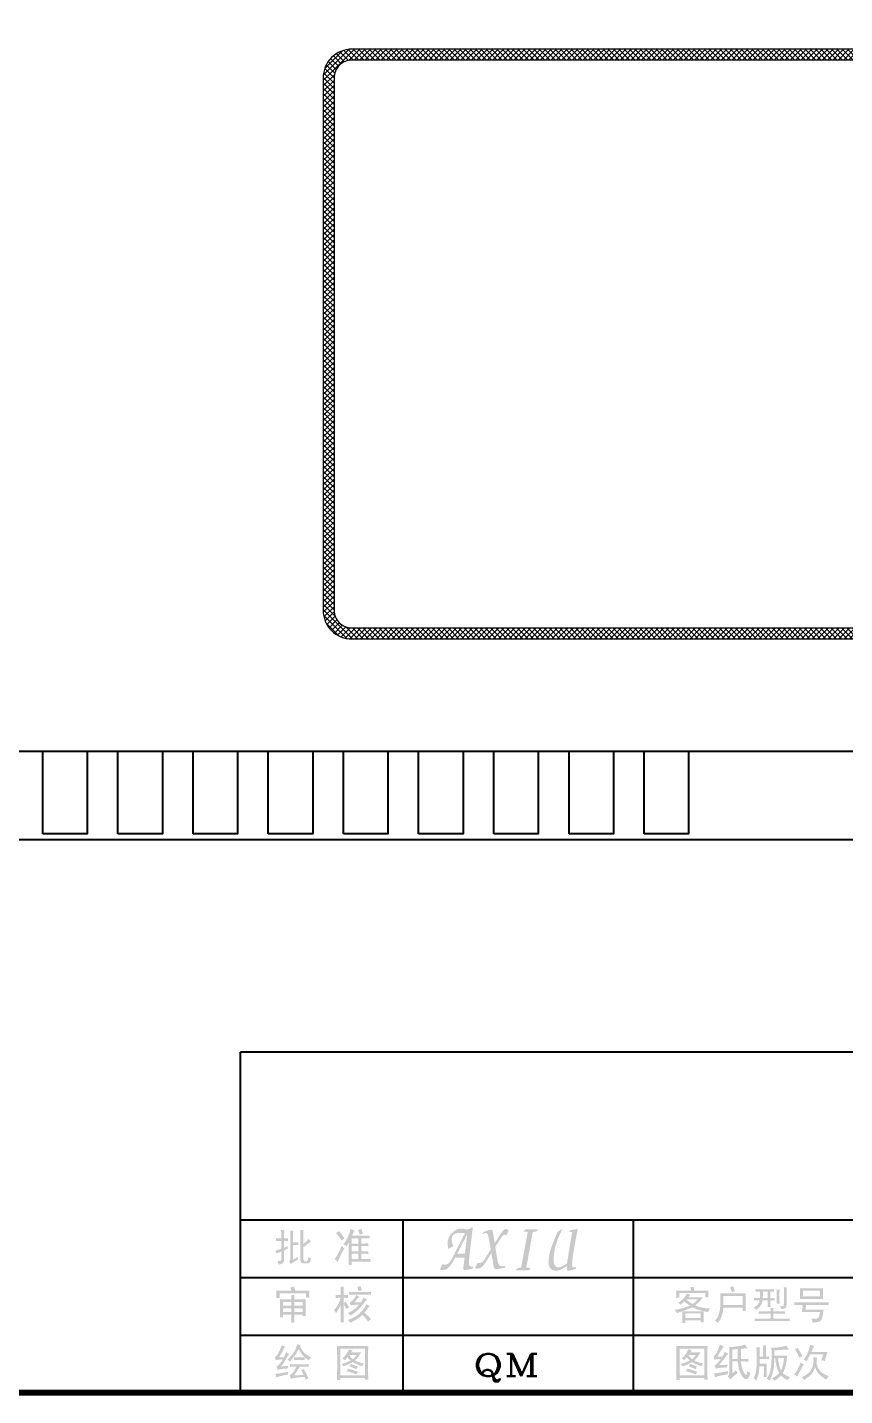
# Model space of a CAD drawing. Extents: x -1388 to 1427, y 183 to 486.
# Drawn here: x 982.09 to 1009.71, y 219.37 to 265.59 of the extents above; entities that cross this region are included whole.
import ezdxf
from ezdxf.enums import TextEntityAlignment as Align

# ---------------------------------------------------------------- set-up
doc = ezdxf.new("R2010")
doc.units = 0
doc.header["$LTSCALE"] = 3
doc.layers.get('0').update_dxf_attribs({"linetype": 'CONTINUOUS'})
doc.layers.add('SCREEN', color=6, linetype='CONTINUOUS')
doc.styles.add('ROMANC', font='romanc')

msp = doc.modelspace()

# ---------------------------------------------------------------- hatches: boundary and pattern name
h = msp.add_hatch(color=3)
h.paths.add_polyline_path([(991.415, 224.879), (991.42, 224.969), (991.315, 224.969), (991.317, 224.93), (991.32, 224.838), (991.32, 223.928), (991.344, 223.865), (991.42, 223.839), (991.567, 223.839), (991.635, 223.87), (991.653, 223.904), (991.683, 224.012), (991.661, 224.017), (991.578, 224.049), (991.578, 224.033), (991.567, 223.949), (991.541, 223.912), (991.457, 223.912), (991.415, 223.965), (991.415, 224.386), (991.483, 224.436), (991.567, 224.501), (991.633, 224.551), (991.683, 224.587), (991.661, 224.603), (991.593, 224.664), (991.543, 224.606), (991.477, 224.541), (991.415, 224.491), (991.415, 224.855)])
h.paths.add_polyline_path([(990.773, 224.909), (990.779, 224.964), (990.668, 224.964), (990.668, 224.96), (990.671, 224.876), (990.673, 224.785), (990.674, 224.687), (990.579, 224.687), (990.5, 224.692), (990.5, 224.596), (990.571, 224.599), (990.674, 224.601), (990.674, 224.338), (990.632, 224.323), (990.539, 224.289), (990.469, 224.27), (990.487, 224.243), (990.521, 224.165), (990.581, 224.201), (990.674, 224.244), (990.674, 223.965), (990.653, 223.928), (990.64, 223.925), (990.542, 223.912), (990.555, 223.889), (990.584, 223.797), (990.653, 223.816), (990.726, 223.844), (990.732, 223.849), (990.768, 223.923), (990.768, 224.281), (990.803, 224.296), (990.894, 224.333), (990.889, 224.423), (990.834, 224.399), (990.768, 224.37), (990.768, 224.601), (990.805, 224.601), (990.9, 224.596), (990.9, 224.692), (990.853, 224.688), (990.768, 224.687), (990.768, 224.696), (990.769, 224.821)])
h.paths.add_polyline_path([(991.073, 224.858), (991.084, 224.948), (990.973, 224.948), (990.974, 224.93), (990.978, 224.838), (990.978, 223.981), (990.947, 223.902), (990.994, 223.813), (991.039, 223.849), (991.12, 223.902), (991.173, 223.931), (991.246, 223.97), (991.246, 223.973), (991.22, 224.06), (991.136, 224), (991.073, 223.965), (991.073, 224.465), (991.168, 224.464), (991.246, 224.459), (991.246, 224.554), (991.178, 224.551), (991.073, 224.549), (991.073, 224.838)])
h = msp.add_hatch(color=3)
h.paths.add_polyline_path([(992.68, 224.348), (992.644, 224.264), (992.609, 224.191), (992.583, 224.146), (992.534, 224.07), (992.476, 223.997), (992.515, 223.96), (992.583, 223.891), (992.602, 223.936), (992.638, 224.017), (992.681, 224.112), (992.722, 224.193), (992.762, 224.273), (992.802, 224.349), (992.776, 224.373), (992.713, 224.438)])
h.paths.add_polyline_path([(993.275, 223.986), (993.056, 223.986), (993.056, 224.165), (993.275, 224.165)], flags=16)
h.paths.add_polyline_path([(993.275, 224.249), (993.056, 224.249), (993.056, 224.428), (993.275, 224.428)], flags=16)
h.paths.add_polyline_path([(993.445, 224.428), (993.375, 224.428), (993.375, 224.512), (993.479, 224.512), (993.568, 224.516), (993.618, 224.517), (993.618, 224.423), (993.539, 224.427)], flags=17)
h.paths.add_polyline_path([(993.275, 224.512), (993.056, 224.512), (993.056, 224.692), (993.275, 224.692)], flags=16)
h.paths.add_polyline_path([(992.6, 224.916), (992.525, 224.871), (992.565, 224.819), (992.63, 224.735), (992.676, 224.664), (992.709, 224.608), (992.731, 224.627), (992.809, 224.687), (992.762, 224.753), (992.709, 224.829), (992.673, 224.871), (992.625, 224.934)])
h.paths.add_polyline_path([(992.772, 224.491), (992.804, 224.47), (992.877, 224.417), (992.914, 224.478), (992.956, 224.554), (992.956, 224.054), (992.954, 223.95), (992.952, 223.86), (992.949, 223.786), (993.056, 223.786), (993.056, 223.897), (993.471, 223.897), (993.508, 223.897), (993.602, 223.895), (993.685, 223.891), (993.685, 223.991), (993.661, 223.991), (993.587, 223.988), (993.492, 223.986), (993.375, 223.986), (993.375, 224.165), (993.448, 224.165), (993.542, 224.164), (993.618, 224.16), (993.618, 224.254), (993.569, 224.252), (993.482, 224.249), (993.375, 224.249), (993.375, 224.428), (993.375, 224.512), (993.375, 224.692), (993.438, 224.692), (993.474, 224.692), (993.564, 224.69), (993.655, 224.687), (993.655, 224.78), (993.623, 224.779), (993.534, 224.775), (993.438, 224.775), (993.065, 224.775), (993.075, 224.8), (993.117, 224.898), (993.149, 224.955), (993.099, 224.971), (993.014, 225.002), (993.006, 224.971), (992.983, 224.887), (992.952, 224.801), (992.914, 224.712), (992.865, 224.622), (992.817, 224.546)])
h.paths.add_polyline_path([(993.354, 224.997), (993.271, 224.964), (993.3, 224.888), (993.324, 224.806), (993.348, 224.819), (993.434, 224.85), (993.411, 224.916), (993.375, 225.006)])
h = msp.add_hatch(color=3)
h.paths.add_polyline_path([(1000.438, 224.959), (1000.399, 224.902), (1000.504, 224.902), (1000.484, 224.791), (1000.465, 224.685), (1000.448, 224.585), (1000.431, 224.49), (1000.416, 224.401), (1000.402, 224.318), (1000.388, 224.239), (1000.376, 224.167), (1000.366, 224.099), (1000.357, 224.037), (1000.348, 223.981), (1000.341, 223.931), (1000.335, 223.885), (1000.33, 223.846), (1000.239, 223.785), (1000.173, 223.744), (1000.133, 223.723), (1000.13, 223.723), (1000.057, 223.706), (999.983, 223.719), (999.974, 223.723), (999.921, 223.766), (999.901, 223.801), (999.883, 223.86), (999.874, 223.94), (999.873, 223.992), (999.875, 224.054), (999.882, 224.127), (999.893, 224.212), (999.901, 224.256), (999.914, 224.324), (999.931, 224.396), (999.953, 224.471), (999.979, 224.549), (999.985, 224.566), (1000.005, 224.626), (1000.029, 224.69), (1000.057, 224.759), (1000.089, 224.833), (1000.126, 224.91), (1000.156, 224.97), (1000.146, 225.001), (1000.009, 224.908), (999.93, 224.722), (999.893, 224.631), (999.86, 224.547), (999.83, 224.468), (999.803, 224.395), (999.781, 224.328), (999.762, 224.267), (999.747, 224.213), (999.736, 224.164), (999.733, 224.15), (999.72, 224.065), (999.71, 223.987), (999.706, 223.916), (999.705, 223.876), (999.712, 223.795), (999.732, 223.726), (999.74, 223.709), (999.787, 223.647), (999.832, 223.616), (999.904, 223.595), (999.937, 223.591), (1000.013, 223.599), (1000.018, 223.601), (1000.082, 223.619), (1000.148, 223.646), (1000.199, 223.674), (1000.269, 223.715), (1000.323, 223.748), (1000.321, 223.67), (1000.321, 223.651), (1000.33, 223.605), (1000.36, 223.593), (1000.434, 223.603), (1000.445, 223.605), (1000.519, 223.626), (1000.592, 223.648), (1000.62, 223.658), (1000.651, 223.713), (1000.563, 223.705), (1000.539, 223.704), (1000.512, 223.724), (1000.5, 223.787), (1000.502, 223.85), (1000.508, 223.927), (1000.516, 224.009), (1000.522, 224.049), (1000.528, 224.094), (1000.536, 224.145), (1000.545, 224.201), (1000.555, 224.264), (1000.567, 224.333), (1000.579, 224.408), (1000.594, 224.489), (1000.609, 224.575), (1000.626, 224.668), (1000.644, 224.767), (1000.663, 224.872), (1000.684, 224.983), (1000.689, 225.006)])
h.paths.add_polyline_path([(997.114, 225.063), (997.049, 225.015), (997.022, 225.001), (996.967, 224.984), (996.905, 224.998), (996.827, 225.014), (996.753, 225.019), (996.747, 225.019), (996.68, 225.01), (996.607, 224.984), (996.542, 224.951), (996.481, 224.906), (996.441, 224.867), (996.395, 224.813), (996.354, 224.748), (996.333, 224.707), (996.308, 224.639), (996.295, 224.564), (996.292, 224.509), (996.296, 224.463), (996.309, 224.374), (996.317, 224.327), (996.487, 224.426), (996.461, 224.502), (996.441, 224.568), (996.43, 224.646), (996.43, 224.663), (996.445, 224.736), (996.45, 224.748), (996.493, 224.809), (996.499, 224.815), (996.562, 224.851), (996.576, 224.856), (996.65, 224.87), (996.696, 224.872), (996.763, 224.87), (996.846, 224.864), (996.861, 224.862), (996.878, 224.86), (996.466, 224.051), (996.425, 223.97), (996.391, 223.911), (996.383, 223.899), (996.331, 223.843), (996.319, 223.835), (996.25, 223.804), (996.246, 223.803), (996.198, 223.798), (996.128, 223.809), (996.108, 223.814), (996.032, 223.626), (996.109, 223.619), (996.14, 223.619), (996.214, 223.632), (996.218, 223.632), (996.282, 223.663), (996.31, 223.685), (996.359, 223.736), (996.41, 223.801), (996.411, 223.803), (996.445, 223.856), (996.483, 223.919), (996.525, 223.992), (996.549, 224.037), (996.866, 224.037), (996.843, 223.826), (996.831, 223.734), (996.825, 223.669), (996.825, 223.662), (996.836, 223.626), (996.869, 223.614), (996.942, 223.626), (997.015, 223.638), (997.091, 223.652), (997.135, 223.66), (997.171, 223.738), (997.116, 223.729), (997.047, 223.754), (997.011, 223.814), (997.012, 223.882), (997.018, 223.959), (997.024, 224.023), (997.031, 224.091), (997.039, 224.166), (997.049, 224.248), (997.052, 224.277), (997.142, 225.037)])
h.paths.add_polyline_path([(996.62, 224.173), (996.955, 224.823), (996.88, 224.173)], flags=16)
h.paths.add_polyline_path([(998.27, 225.008), (998.207, 224.982), (998.158, 224.935), (998.118, 224.886), (998.088, 224.843), (998.051, 224.787), (998.007, 224.717), (997.957, 224.635), (997.941, 224.61), (997.884, 224.522), (997.82, 224.923), (997.796, 224.975), (997.773, 224.987), (997.716, 224.975), (997.667, 224.96), (997.592, 224.933), (997.514, 224.904), (997.472, 224.831), (997.558, 224.862), (997.596, 224.87), (997.645, 224.835), (997.659, 224.799), (997.676, 224.731), (997.695, 224.634), (997.704, 224.58), (997.751, 224.311), (997.541, 223.978), (997.493, 223.907), (997.454, 223.876), (997.399, 223.859), (997.307, 223.853), (997.215, 223.676), (997.291, 223.66), (997.298, 223.66), (997.37, 223.673), (997.413, 223.695), (997.465, 223.733), (997.517, 223.788), (997.564, 223.856), (997.771, 224.186), (997.851, 223.727), (997.877, 223.665), (997.925, 223.644), (997.993, 223.651), (998.033, 223.658), (998.116, 223.673), (998.189, 223.688), (998.237, 223.699), (998.251, 223.759), (998.162, 223.747), (998.132, 223.745), (998.072, 223.754), (998.028, 223.787), (998.001, 223.846), (997.988, 223.899), (997.973, 223.98), (997.964, 224.039), (997.904, 224.399), (998.052, 224.63), (998.097, 224.699), (998.125, 224.743), (998.175, 224.798), (998.21, 224.81), (998.282, 224.79), (998.283, 224.789), (998.357, 224.959), (998.288, 225.004)])
h.paths.add_polyline_path([(999.36, 224.989), (998.924, 224.989), (998.853, 224.92), (999, 224.902), (998.777, 223.697), (998.663, 223.683), (998.594, 223.612), (999.039, 223.612), (999.108, 223.683), (998.952, 223.699), (999.172, 224.902), (999.29, 224.92)])
h = msp.add_hatch(color=3)
h.paths.add_polyline_path([(991.115, 222.542), (991.399, 222.542), (991.399, 222.416), (991.115, 222.416)], flags=16)
h.paths.add_polyline_path([(991.115, 222.326), (991.399, 222.326), (991.399, 222.2), (991.115, 222.2)], flags=16)
h.paths.add_polyline_path([(991.015, 222.326), (991.015, 222.2), (990.731, 222.2), (990.731, 222.326)], flags=16)
h.paths.add_polyline_path([(991.015, 222.416), (990.731, 222.416), (990.731, 222.542), (991.015, 222.542)], flags=16)
h.paths.add_polyline_path([(990.627, 222.612), (990.629, 222.538), (990.631, 222.444), (990.631, 222.331), (990.631, 222.284), (990.631, 222.181), (990.629, 222.094), (990.626, 222.021), (990.731, 222.021), (990.731, 222.111), (991.015, 222.111), (991.015, 222.014), (991.013, 221.922), (991.01, 221.842), (991.12, 221.842), (991.118, 221.918), (991.115, 222.01), (991.115, 222.111), (991.399, 222.111), (991.399, 222.063), (991.504, 222.063), (991.504, 222.071), (991.501, 222.144), (991.499, 222.236), (991.499, 222.347), (991.499, 222.362), (991.499, 222.468), (991.501, 222.559), (991.504, 222.631), (991.115, 222.631), (991.115, 222.678), (991.12, 222.768), (991.01, 222.768), (991.013, 222.72), (991.015, 222.631), (990.626, 222.631)])
h.paths.add_polyline_path([(990.984, 223.027), (990.992, 223.009), (991.026, 222.915), (990.505, 222.915), (990.508, 222.885), (990.511, 222.794), (990.509, 222.759), (990.505, 222.668), (990.616, 222.668), (990.616, 222.827), (991.509, 222.827), (991.509, 222.689), (991.62, 222.689), (991.619, 222.71), (991.614, 222.799), (991.616, 222.823), (991.62, 222.915), (991.147, 222.915), (991.131, 222.964), (991.099, 223.062), (991.07, 223.051)])
h.paths.add_polyline_path([(993.487, 222.342), (993.48, 222.333), (993.427, 222.266), (993.359, 222.195), (993.317, 222.153), (993.248, 222.095), (993.17, 222.042), (993.167, 222.04), (993.091, 221.998), (993.009, 221.963), (992.919, 221.932), (992.946, 221.908), (992.998, 221.837), (993.062, 221.866), (993.145, 221.905), (993.201, 221.939), (993.275, 221.99), (993.34, 222.037), (993.413, 222.1), (993.477, 222.034), (993.534, 221.974), (993.555, 221.947), (993.606, 221.874), (993.639, 221.905), (993.706, 221.958), (993.65, 222.021), (993.626, 222.043), (993.564, 222.103), (993.487, 222.174), (993.488, 222.176), (993.548, 222.257), (993.597, 222.321), (993.606, 222.336), (993.664, 222.4), (993.627, 222.418), (993.55, 222.463), (993.532, 222.426)])
h.paths.add_polyline_path([(993.082, 222.589), (993.054, 222.563), (992.986, 222.526), (993.019, 222.421), (993.067, 222.431), (993.154, 222.442), (993.206, 222.446), (993.303, 222.447), (993.266, 222.405), (993.201, 222.342), (993.128, 222.284), (993.077, 222.247), (992.999, 222.2), (992.919, 222.163), (992.944, 222.14), (993.007, 222.079), (993.04, 222.098), (993.116, 222.15), (993.187, 222.205), (993.227, 222.237), (993.293, 222.297), (993.359, 222.368), (993.39, 222.404), (993.451, 222.476), (993.497, 222.542), (993.518, 222.571), (993.571, 222.631), (993.45, 222.685), (993.414, 222.607), (993.366, 222.531), (993.133, 222.526), (993.182, 222.575), (993.24, 222.636), (993.251, 222.652), (993.317, 222.71), (993.208, 222.773), (993.183, 222.726), (993.132, 222.647)])
h.paths.add_polyline_path([(993.065, 222.785), (993.508, 222.785), (993.527, 222.785), (993.621, 222.783), (993.706, 222.778), (993.706, 222.885), (993.69, 222.881), (993.603, 222.875), (993.508, 222.873), (993.112, 222.873), (993.061, 222.875), (992.97, 222.885), (992.97, 222.778), (992.975, 222.78)])
h.paths.add_polyline_path([(992.508, 222.673), (992.588, 222.678), (992.676, 222.678), (992.649, 222.584), (992.615, 222.5), (992.576, 222.426), (992.563, 222.404), (992.508, 222.324), (992.455, 222.263), (992.47, 222.245), (992.525, 222.163), (992.552, 222.203), (992.604, 222.286), (992.647, 222.363), (992.681, 222.437), (992.681, 222.074), (992.683, 222.035), (992.683, 221.947), (992.676, 221.853), (992.788, 221.853), (992.785, 221.892), (992.783, 221.982), (992.781, 222.074), (992.781, 222.463), (992.785, 222.458), (992.828, 222.386), (992.877, 222.3), (992.888, 222.308), (992.965, 222.358), (992.948, 222.386), (992.899, 222.46), (992.844, 222.542), (992.781, 222.494), (992.781, 222.678), (992.836, 222.678), (992.928, 222.673), (992.928, 222.778), (992.87, 222.775), (992.781, 222.768), (992.781, 222.89), (992.783, 222.97), (992.788, 223.053), (992.676, 223.053), (992.68, 222.985), (992.681, 222.89), (992.681, 222.773), (992.604, 222.775), (992.508, 222.778)])
h.paths.add_polyline_path([(993.338, 223.066), (993.24, 223.048), (993.256, 222.995), (993.287, 222.906), (993.301, 222.912), (993.396, 222.936), (993.38, 222.985), (993.354, 223.069)])
h = msp.add_hatch(color=3)
h.paths.add_polyline_path([(1004.324, 222.153), (1004.839, 222.153), (1004.839, 221.995), (1004.324, 221.995)], flags=16)
h.paths.add_polyline_path([(1004.224, 222.021), (1004.224, 222.014), (1004.223, 221.934), (1004.219, 221.832), (1004.324, 221.832), (1004.324, 221.921), (1004.839, 221.921), (1004.839, 221.848), (1004.944, 221.848), (1004.944, 221.85), (1004.941, 221.947), (1004.94, 222.032), (1004.94, 222.121), (1004.94, 222.137), (1004.944, 222.226), (1004.219, 222.226), (1004.224, 222.137)])
h.paths.add_polyline_path([(1004.512, 222.504), (1004.436, 222.555), (1004.36, 222.613), (1004.371, 222.626), (1004.739, 222.626), (1004.712, 222.592), (1004.651, 222.528), (1004.576, 222.468)], flags=16)
h.paths.add_polyline_path([(1004.227, 222.618), (1004.158, 222.56), (1004.082, 222.51), (1004.1, 222.5), (1004.166, 222.442), (1004.169, 222.444), (1004.242, 222.504), (1004.294, 222.549), (1004.349, 222.509), (1004.424, 222.452), (1004.483, 222.416), (1004.46, 222.407), (1004.381, 222.376), (1004.282, 222.342), (1004.242, 222.329), (1004.16, 222.31), (1004.069, 222.292), (1003.968, 222.279), (1004, 222.237), (1004.04, 222.163), (1004.051, 222.166), (1004.16, 222.203), (1004.219, 222.226), (1004.295, 222.252), (1004.382, 222.284), (1004.392, 222.287), (1004.475, 222.321), (1004.562, 222.358), (1004.617, 222.331), (1004.702, 222.295), (1004.749, 222.278), (1004.835, 222.253), (1004.94, 222.226), (1004.219, 222.226), (1004.944, 222.226), (1005.003, 222.213), (1005.098, 222.195), (1005.109, 222.234), (1005.154, 222.316), (1005.106, 222.32), (1005.006, 222.328), (1004.919, 222.341), (1004.844, 222.358), (1004.825, 222.362), (1004.73, 222.387), (1004.655, 222.416), (1004.688, 222.444), (1004.76, 222.509), (1004.814, 222.563), (1004.86, 222.623), (1004.919, 222.699), (1004.434, 222.699), (1004.442, 222.71), (1004.504, 222.773), (1004.46, 222.789), (1004.378, 222.827), (1004.366, 222.802), (1004.321, 222.726), (1004.261, 222.652)])
h.paths.add_polyline_path([(1004.492, 223.032), (1004.499, 223.007), (1004.525, 222.915), (1004.014, 222.915), (1004.018, 222.867), (1004.019, 222.785), (1004.019, 222.78), (1004.014, 222.689), (1004.119, 222.689), (1004.119, 222.841), (1004.998, 222.841), (1004.998, 222.694), (1005.103, 222.694), (1005.101, 222.725), (1005.098, 222.81), (1005.098, 222.822), (1005.103, 222.915), (1004.634, 222.915), (1004.626, 222.949), (1004.604, 223.053), (1004.583, 223.048)])
h.paths.add_polyline_path([(1006.265, 222.437), (1005.613, 222.437), (1005.613, 222.743), (1006.265, 222.743)], flags=16)
h.paths.add_polyline_path([(1005.51, 222.731), (1005.511, 222.631), (1005.513, 222.547), (1005.513, 222.479), (1005.511, 222.447), (1005.503, 222.354), (1005.492, 222.268), (1005.489, 222.253), (1005.469, 222.166), (1005.438, 222.079), (1005.426, 222.045), (1005.382, 221.968), (1005.324, 221.895), (1005.353, 221.88), (1005.434, 221.837), (1005.461, 221.879), (1005.508, 221.953), (1005.529, 221.998), (1005.564, 222.089), (1005.581, 222.15), (1005.597, 222.237), (1005.613, 222.347), (1006.265, 222.347), (1006.265, 222.231), (1006.37, 222.231), (1006.368, 222.26), (1006.367, 222.344), (1006.365, 222.437), (1006.364, 222.536), (1006.364, 222.562), (1006.365, 222.659), (1006.367, 222.749), (1006.37, 222.831), (1005.508, 222.831)])
h.paths.add_polyline_path([(1005.921, 223.067), (1005.839, 223.032), (1005.879, 222.928), (1005.902, 222.869), (1005.915, 222.875), (1006.002, 222.906), (1005.978, 222.967), (1005.939, 223.074)])
h.paths.add_polyline_path([(1006.906, 222.14), (1007, 222.142), (1007.205, 222.142), (1007.205, 221.974), (1006.843, 221.974), (1006.75, 221.976), (1006.664, 221.979), (1006.664, 221.89), (1006.746, 221.893), (1006.843, 221.895), (1007.678, 221.895), (1007.762, 221.893), (1007.848, 221.89), (1007.848, 221.979), (1007.768, 221.976), (1007.673, 221.974), (1007.3, 221.974), (1007.3, 222.142), (1007.526, 222.142), (1007.607, 222.14), (1007.694, 222.137), (1007.694, 222.226), (1007.62, 222.223), (1007.526, 222.221), (1007.3, 222.221), (1007.3, 222.242), (1007.305, 222.337), (1007.2, 222.337), (1007.202, 222.308), (1007.205, 222.221), (1007, 222.221), (1006.987, 222.221), (1006.893, 222.223), (1006.806, 222.226), (1006.806, 222.137), (1006.817, 222.137)])
h.paths.add_polyline_path([(1007.41, 222.948), (1007.415, 222.888), (1007.416, 222.789), (1007.416, 222.631), (1007.415, 222.571), (1007.41, 222.479), (1007.51, 222.479), (1007.507, 222.542), (1007.505, 222.631), (1007.505, 222.789), (1007.507, 222.864), (1007.51, 222.948)])
h.paths.add_polyline_path([(1006.943, 222.673), (1006.943, 222.697), (1006.945, 222.78), (1006.948, 222.89), (1007.111, 222.89), (1007.111, 222.673)], flags=17)
h.paths.add_polyline_path([(1006.853, 222.856), (1006.851, 222.765), (1006.848, 222.673), (1006.829, 222.673), (1006.737, 222.675), (1006.648, 222.678), (1006.648, 222.589), (1006.656, 222.589), (1006.745, 222.594), (1006.837, 222.594), (1006.821, 222.533), (1006.78, 222.458), (1006.779, 222.455), (1006.717, 222.404), (1006.632, 222.347), (1006.654, 222.333), (1006.722, 222.274), (1006.725, 222.276), (1006.795, 222.333), (1006.858, 222.4), (1006.875, 222.423), (1006.913, 222.499), (1006.937, 222.594), (1007.111, 222.594), (1007.111, 222.531), (1007.11, 222.463), (1007.106, 222.368), (1007.205, 222.368), (1007.202, 222.429), (1007.2, 222.526), (1007.2, 222.594), (1007.257, 222.594), (1007.347, 222.589), (1007.347, 222.678), (1007.29, 222.675), (1007.2, 222.673), (1007.2, 222.89), (1007.221, 222.89), (1007.316, 222.885), (1007.316, 222.974), (1007.265, 222.97), (1007.179, 222.969), (1006.874, 222.969), (1006.788, 222.969), (1006.701, 222.974), (1006.701, 222.885), (1006.764, 222.888), (1006.853, 222.89)])
h.paths.add_polyline_path([(1007.652, 223.036), (1007.657, 222.951), (1007.657, 222.857), (1007.657, 222.5), (1007.647, 222.416), (1007.631, 222.405), (1007.526, 222.4), (1007.537, 222.378), (1007.573, 222.295), (1007.655, 222.313), (1007.722, 222.347), (1007.738, 222.378), (1007.747, 222.473), (1007.747, 222.857), (1007.749, 222.948), (1007.752, 223.036)])
h.paths.add_polyline_path([(1008.004, 222.526), (1008.004, 222.431), (1008.022, 222.433), (1008.111, 222.436), (1008.204, 222.437), (1008.293, 222.437), (1008.287, 222.37), (1008.274, 222.279), (1008.258, 222.195), (1008.873, 222.195), (1008.857, 222.097), (1008.841, 222.026), (1008.841, 222.024), (1008.778, 221.974), (1008.769, 221.972), (1008.697, 221.971), (1008.584, 221.974), (1008.603, 221.929), (1008.631, 221.842), (1008.747, 221.853), (1008.837, 221.869), (1008.887, 221.89), (1008.913, 221.916), (1008.95, 222.005), (1008.962, 222.058), (1008.978, 222.142), (1008.983, 222.184), (1008.999, 222.279), (1008.384, 222.279), (1008.392, 222.352), (1008.405, 222.437), (1008.999, 222.437), (1009.084, 222.436), (1009.172, 222.431), (1009.172, 222.526), (1009.092, 222.523), (1008.999, 222.521), (1008.204, 222.521), (1008.185, 222.521), (1008.093, 222.523)])
h.paths.add_polyline_path([(1008.304, 222.915), (1008.878, 222.915), (1008.878, 222.726), (1008.304, 222.726)], flags=16)
h.paths.add_polyline_path([(1008.199, 222.993), (1008.203, 222.904), (1008.204, 222.81), (1008.203, 222.725), (1008.199, 222.643), (1008.983, 222.643), (1008.983, 222.644), (1008.979, 222.731), (1008.978, 222.827), (1008.978, 222.912), (1008.983, 222.999), (1008.199, 222.999)])
h = msp.add_hatch(color=3)
h.paths.add_polyline_path([(990.876, 220.169), (990.789, 220.156), (990.768, 220.153), (990.679, 220.14), (990.668, 220.138), (990.579, 220.124), (990.56, 220.122), (990.469, 220.109), (990.477, 220.08), (990.511, 219.993), (990.54, 220.003), (990.627, 220.027), (990.716, 220.051), (990.723, 220.053), (990.816, 220.07), (990.9, 220.088), (990.91, 220.177)])
h.paths.add_polyline_path([(991.18, 220.342), (991.139, 220.264), (991.089, 220.182), (991.088, 220.18), (991.026, 220.106), (990.957, 220.061), (990.968, 220.035), (990.999, 219.946), (991.088, 219.967), (991.162, 219.982), (991.171, 219.983), (991.231, 219.988), (991.326, 219.998), (991.457, 220.009), (991.462, 219.998), (991.499, 219.914), (991.515, 219.923), (991.599, 219.961), (991.549, 220.057), (991.502, 220.146), (991.464, 220.221), (991.436, 220.277), (991.43, 220.274), (991.352, 220.23), (991.394, 220.141), (991.425, 220.077), (991.36, 220.07), (991.254, 220.062), (991.168, 220.057), (991.105, 220.056), (991.154, 220.12), (991.204, 220.198), (991.251, 220.272), (991.299, 220.351), (991.467, 220.351), (991.509, 220.351), (991.604, 220.345), (991.604, 220.44), (991.554, 220.437), (991.467, 220.435), (991.105, 220.435), (991.054, 220.435), (990.968, 220.44), (990.968, 220.345), (991.012, 220.348), (991.105, 220.351), (991.183, 220.351)])
h.paths.add_polyline_path([(991.199, 220.582), (991.331, 220.582), (991.38, 220.582), (991.462, 220.577), (991.462, 220.671), (991.425, 220.669), (991.331, 220.666), (991.199, 220.666), (991.191, 220.666), (991.099, 220.671), (991.099, 220.577), (991.11, 220.577)], flags=17)
h.paths.add_polyline_path([(990.514, 220.723), (990.458, 220.678), (990.463, 220.658), (990.49, 220.571), (990.53, 220.581), (990.621, 220.594), (990.634, 220.594), (990.721, 220.598), (990.676, 220.522), (990.626, 220.451), (990.584, 220.405), (990.511, 220.356), (990.519, 220.337), (990.547, 220.251), (990.561, 220.253), (990.645, 220.267), (990.742, 220.282), (990.818, 220.288), (990.894, 220.293), (990.894, 220.298), (990.9, 220.387), (990.86, 220.382), (990.773, 220.371), (990.668, 220.356), (990.721, 220.43), (990.768, 220.503), (990.771, 220.508), (990.815, 220.581), (990.863, 220.666), (990.897, 220.721), (990.942, 220.782), (990.91, 220.795), (990.831, 220.841), (990.831, 220.836), (990.803, 220.758), (990.763, 220.666), (990.595, 220.666), (990.645, 220.745), (990.69, 220.824), (990.726, 220.892), (990.758, 220.962), (990.805, 221.029), (990.768, 221.041), (990.684, 221.076), (990.658, 220.994), (990.624, 220.91), (990.584, 220.829), (990.571, 220.805)])
h.paths.add_polyline_path([(991.173, 220.988), (991.152, 220.936), (991.11, 220.855), (991.071, 220.797), (991.015, 220.724), (991.015, 220.723), (990.955, 220.658), (990.884, 220.598), (990.897, 220.589), (990.968, 220.524), (991.02, 220.585), (991.078, 220.655), (991.131, 220.719), (991.168, 220.774), (991.213, 220.853), (991.257, 220.946), (991.28, 220.907), (991.328, 220.831), (991.383, 220.757), (991.396, 220.739), (991.451, 220.682), (991.522, 220.624), (991.609, 220.566), (991.627, 220.597), (991.683, 220.666), (991.632, 220.69), (991.554, 220.737), (991.483, 220.792), (991.47, 220.803), (991.414, 220.862), (991.36, 220.934), (991.31, 221.025), (991.331, 221.071), (991.291, 221.083), (991.21, 221.109), (991.201, 221.075)])
h.paths.add_polyline_path([(992.927, 220.28), (992.886, 220.198), (992.94, 220.185), (993.017, 220.161), (993.109, 220.129), (993.212, 220.088), (993.219, 220.099), (993.266, 220.177), (993.206, 220.2), (993.128, 220.227), (993.035, 220.256), (992.928, 220.288)], flags=0)
h.paths.add_polyline_path([(993.022, 220.44), (992.977, 220.361), (993.019, 220.347), (993.101, 220.314), (993.212, 220.266), (993.217, 220.277), (993.261, 220.356), (993.214, 220.372), (993.132, 220.403), (993.023, 220.445)], flags=0)
h.paths.add_polyline_path([(993.216, 220.745), (993.162, 220.673), (993.098, 220.608), (993.096, 220.61), (993.032, 220.66), (992.965, 220.736), (992.977, 220.75), (993.219, 220.75)], flags=0)
h.paths.add_polyline_path([(992.802, 220.692), (992.739, 220.629), (992.749, 220.624), (992.823, 220.571), (992.852, 220.602), (992.907, 220.671), (992.941, 220.631), (993.014, 220.561), (992.959, 220.534), (992.872, 220.495), (992.788, 220.468), (992.709, 220.451), (992.722, 220.439), (992.772, 220.366), (992.843, 220.39), (992.927, 220.422), (993.009, 220.463), (993.086, 220.508), (993.146, 220.472), (993.227, 220.434), (993.311, 220.4), (993.401, 220.372), (993.413, 220.393), (993.466, 220.466), (993.426, 220.471), (993.343, 220.489), (993.256, 220.519), (993.166, 220.561), (993.191, 220.585), (993.259, 220.658), (993.303, 220.719), (993.327, 220.758), (993.375, 220.834), (993.028, 220.834), (993.086, 220.899), (993.051, 220.91), (992.965, 220.941), (992.936, 220.879), (992.881, 220.792), (992.86, 220.763)], flags=0)
h.paths.add_polyline_path([(993.501, 220.061), (992.667, 220.061), (992.667, 220.962), (993.501, 220.962)], flags=16)
h.paths.add_polyline_path([(992.558, 220.946), (992.56, 220.855), (992.562, 220.761), (992.562, 220.224), (992.56, 220.171), (992.56, 220.077), (992.558, 219.986), (992.555, 219.898), (992.667, 219.898), (992.667, 219.967), (993.501, 219.967), (993.501, 219.909), (993.613, 219.909), (993.611, 219.946), (993.61, 220.036), (993.608, 220.127), (993.606, 220.219), (993.606, 220.761), (993.608, 220.784), (993.608, 220.879), (993.61, 220.97), (993.613, 221.055), (992.555, 221.055), (992.557, 221.034)])
h = msp.add_hatch(color=3)
h.paths.add_polyline_path([(1004.391, 220.28), (1004.35, 220.198), (1004.403, 220.185), (1004.481, 220.161), (1004.573, 220.129), (1004.676, 220.088), (1004.683, 220.099), (1004.73, 220.177), (1004.67, 220.2), (1004.592, 220.227), (1004.499, 220.256), (1004.392, 220.288)], flags=0)
h.paths.add_polyline_path([(1004.484, 220.44), (1004.441, 220.361), (1004.483, 220.347), (1004.565, 220.314), (1004.676, 220.266), (1004.68, 220.277), (1004.723, 220.356), (1004.678, 220.372), (1004.596, 220.403), (1004.487, 220.445)], flags=0)
h.paths.add_polyline_path([(1004.678, 220.745), (1004.626, 220.673), (1004.562, 220.608), (1004.558, 220.61), (1004.496, 220.66), (1004.429, 220.736), (1004.441, 220.75), (1004.681, 220.75)], flags=0)
h.paths.add_polyline_path([(1004.266, 220.692), (1004.203, 220.629), (1004.213, 220.624), (1004.287, 220.571), (1004.316, 220.602), (1004.371, 220.671), (1004.405, 220.631), (1004.476, 220.561), (1004.423, 220.534), (1004.336, 220.495), (1004.252, 220.468), (1004.173, 220.451), (1004.185, 220.439), (1004.236, 220.366), (1004.307, 220.39), (1004.391, 220.422), (1004.473, 220.463), (1004.55, 220.508), (1004.61, 220.472), (1004.689, 220.434), (1004.775, 220.4), (1004.865, 220.372), (1004.877, 220.393), (1004.928, 220.466), (1004.889, 220.471), (1004.807, 220.489), (1004.72, 220.519), (1004.63, 220.561), (1004.655, 220.585), (1004.722, 220.658), (1004.767, 220.719), (1004.791, 220.758), (1004.839, 220.834), (1004.492, 220.834), (1004.55, 220.899), (1004.515, 220.91), (1004.429, 220.941), (1004.4, 220.879), (1004.345, 220.792), (1004.324, 220.763)], flags=0)
h.paths.add_polyline_path([(1004.965, 220.061), (1004.131, 220.061), (1004.131, 220.962), (1004.965, 220.962)], flags=16)
h.paths.add_polyline_path([(1004.022, 220.946), (1004.024, 220.855), (1004.024, 220.761), (1004.024, 220.224), (1004.024, 220.171), (1004.024, 220.077), (1004.022, 219.986), (1004.019, 219.898), (1004.131, 219.898), (1004.131, 219.967), (1004.965, 219.967), (1004.965, 219.909), (1005.077, 219.909), (1005.075, 219.946), (1005.074, 220.036), (1005.072, 220.127), (1005.07, 220.219), (1005.07, 220.761), (1005.07, 220.784), (1005.072, 220.879), (1005.074, 220.97), (1005.077, 221.055), (1004.019, 221.055), (1004.021, 221.034)])
h.paths.add_polyline_path([(1005.748, 220.2), (1005.635, 220.177), (1005.548, 220.161), (1005.487, 220.151), (1005.469, 220.148), (1005.385, 220.135), (1005.287, 220.124), (1005.304, 220.082), (1005.329, 219.988), (1005.348, 219.996), (1005.434, 220.03), (1005.459, 220.036), (1005.527, 220.051), (1005.627, 220.072), (1005.76, 220.098), (1005.76, 220.112), (1005.769, 220.203)])
h.paths.add_polyline_path([(1006.096, 220.615), (1005.912, 220.615), (1005.912, 220.929), (1005.913, 220.929), (1005.983, 220.936), (1006.096, 220.946)], flags=16)
h.paths.add_polyline_path([(1005.282, 220.669), (1005.313, 220.582), (1005.337, 220.589), (1005.429, 220.608), (1005.434, 220.61), (1005.522, 220.615), (1005.477, 220.548), (1005.424, 220.482), (1005.385, 220.442), (1005.313, 220.387), (1005.321, 220.372), (1005.354, 220.288), (1005.388, 220.295), (1005.477, 220.308), (1005.571, 220.319), (1005.66, 220.326), (1005.734, 220.324), (1005.734, 220.332), (1005.76, 220.419), (1005.747, 220.419), (1005.671, 220.414), (1005.579, 220.409), (1005.471, 220.403), (1005.498, 220.442), (1005.56, 220.522), (1005.613, 220.592), (1005.66, 220.65), (1005.661, 220.652), (1005.723, 220.731), (1005.776, 220.792), (1005.727, 220.813), (1005.655, 220.862), (1005.652, 220.855), (1005.619, 220.773), (1005.571, 220.692), (1005.516, 220.692), (1005.408, 220.687), (1005.447, 220.755), (1005.493, 220.836), (1005.534, 220.904), (1005.577, 220.971), (1005.623, 221.041), (1005.574, 221.06), (1005.492, 221.097), (1005.464, 221.017), (1005.432, 220.933), (1005.396, 220.85), (1005.384, 220.824), (1005.33, 220.742), (1005.275, 220.687)])
h.paths.add_polyline_path([(1005.808, 220.978), (1005.811, 220.886), (1005.813, 220.799), (1005.813, 220.167), (1005.803, 220.101), (1005.765, 220.019), (1005.784, 219.998), (1005.844, 219.925), (1005.847, 219.927), (1005.912, 219.99), (1005.981, 220.051), (1006.025, 220.087), (1006.091, 220.135), (1006.081, 220.151), (1006.039, 220.23), (1005.997, 220.195), (1005.912, 220.13), (1005.912, 220.529), (1006.102, 220.529), (1006.104, 220.498), (1006.113, 220.401), (1006.13, 220.313), (1006.149, 220.235), (1006.17, 220.174), (1006.207, 220.091), (1006.254, 220.014), (1006.26, 220.004), (1006.328, 219.941), (1006.401, 219.93), (1006.444, 219.954), (1006.486, 220.022), (1006.522, 220.135), (1006.494, 220.154), (1006.422, 220.209), (1006.41, 220.154), (1006.385, 220.077), (1006.367, 220.066), (1006.312, 220.14), (1006.307, 220.15), (1006.264, 220.24), (1006.238, 220.314), (1006.231, 220.34), (1006.215, 220.421), (1006.201, 220.529), (1006.288, 220.529), (1006.378, 220.527), (1006.459, 220.524), (1006.459, 220.619), (1006.393, 220.616), (1006.302, 220.615), (1006.201, 220.615), (1006.201, 220.955), (1006.257, 220.963), (1006.349, 220.971), (1006.433, 220.971), (1006.386, 221.023), (1006.343, 221.097), (1006.304, 221.086), (1006.217, 221.062), (1006.157, 221.049), (1006.06, 221.034), (1006, 221.026), (1005.912, 221.018), (1005.807, 221.013)])
h.paths.add_polyline_path([(1007.528, 220.3), (1007.5, 220.387), (1007.486, 220.442), (1007.47, 220.529), (1007.458, 220.64), (1007.657, 220.64), (1007.647, 220.55), (1007.63, 220.442), (1007.609, 220.353), (1007.584, 220.282), (1007.558, 220.23)], flags=16)
h.paths.add_polyline_path([(1007.507, 221.01), (1007.423, 221), (1007.331, 220.994), (1007.232, 220.992), (1007.237, 220.913), (1007.24, 220.821), (1007.242, 220.719), (1007.242, 220.689), (1007.237, 220.592), (1007.232, 220.502), (1007.226, 220.419), (1007.219, 220.348), (1007.205, 220.258), (1007.184, 220.172), (1007.163, 220.106), (1007.124, 220.025), (1007.074, 219.946), (1007.1, 219.935), (1007.179, 219.883), (1007.2, 219.928), (1007.234, 220.012), (1007.265, 220.098), (1007.289, 220.188), (1007.29, 220.188), (1007.303, 220.259), (1007.315, 220.338), (1007.324, 220.429), (1007.332, 220.529), (1007.337, 220.64), (1007.363, 220.64), (1007.368, 220.595), (1007.382, 220.497), (1007.399, 220.409), (1007.416, 220.335), (1007.424, 220.303), (1007.457, 220.216), (1007.494, 220.14), (1007.47, 220.112), (1007.403, 220.053), (1007.329, 220.003), (1007.247, 219.961), (1007.279, 219.941), (1007.342, 219.877), (1007.347, 219.88), (1007.428, 219.938), (1007.497, 219.995), (1007.558, 220.051), (1007.584, 220.027), (1007.652, 219.972), (1007.692, 219.943), (1007.778, 219.893), (1007.806, 219.935), (1007.862, 220.004), (1007.796, 220.024), (1007.722, 220.061), (1007.691, 220.08), (1007.621, 220.135), (1007.623, 220.138), (1007.66, 220.216), (1007.691, 220.3), (1007.715, 220.393), (1007.726, 220.45), (1007.743, 220.535), (1007.755, 220.627), (1007.768, 220.724), (1007.337, 220.724), (1007.337, 220.904), (1007.386, 220.905), (1007.475, 220.912), (1007.568, 220.92), (1007.641, 220.925), (1007.731, 220.928), (1007.827, 220.929), (1007.791, 220.979), (1007.752, 221.062), (1007.707, 221.049), (1007.618, 221.028), (1007.526, 221.013)])
h.paths.add_polyline_path([(1006.832, 220.791), (1006.832, 220.871), (1006.834, 220.912), (1006.848, 221.004), (1006.816, 221.004), (1006.727, 221.013), (1006.729, 220.979), (1006.732, 220.912), (1006.735, 220.829), (1006.737, 220.734), (1006.737, 220.626), (1006.738, 220.503), (1006.737, 220.484), (1006.732, 220.372), (1006.724, 220.271), (1006.709, 220.179), (1006.69, 220.096), (1006.666, 220.024), (1006.638, 219.961), (1006.662, 219.943), (1006.727, 219.883), (1006.754, 219.959), (1006.782, 220.048), (1006.801, 220.124), (1006.808, 220.175), (1006.819, 220.264), (1006.827, 220.366), (1006.979, 220.366), (1006.979, 220.253), (1006.979, 220.151), (1006.977, 220.07), (1006.974, 220.009), (1007.079, 220.009), (1007.077, 220.056), (1007.074, 220.146), (1007.074, 220.24), (1007.074, 220.271), (1007.076, 220.364), (1007.079, 220.451), (1006.832, 220.451), (1006.832, 220.608), (1007.037, 220.608), (1007.063, 220.608), (1007.153, 220.603), (1007.153, 220.698), (1007.139, 220.697), (1007.048, 220.692), (1007.048, 220.925), (1007.048, 220.983), (1007.053, 221.076), (1006.948, 221.076), (1006.951, 221.01), (1006.953, 220.92), (1006.953, 220.692), (1006.832, 220.692)])
h.paths.add_polyline_path([(1008.211, 220.463), (1008.177, 220.38), (1008.137, 220.293), (1008.106, 220.237), (1008.056, 220.161), (1007.999, 220.093), (1008.032, 220.072), (1008.104, 220.019), (1008.111, 220.03), (1008.153, 220.116), (1008.195, 220.196), (1008.237, 220.272), (1008.238, 220.277), (1008.288, 220.372), (1008.325, 220.435), (1008.298, 220.45), (1008.225, 220.498)])
h.paths.add_polyline_path([(1008.656, 220.529), (1008.653, 220.502), (1008.64, 220.408), (1008.623, 220.345), (1008.584, 220.261), (1008.581, 220.256), (1008.529, 220.187), (1008.463, 220.119), (1008.417, 220.083), (1008.342, 220.036), (1008.251, 219.998), (1008.283, 219.974), (1008.342, 219.904), (1008.409, 219.951), (1008.477, 220.004), (1008.516, 220.033), (1008.584, 220.093), (1008.608, 220.125), (1008.656, 220.203), (1008.676, 220.25), (1008.71, 220.34), (1008.713, 220.33), (1008.745, 220.245), (1008.758, 220.217), (1008.81, 220.14), (1008.842, 220.099), (1008.915, 220.035), (1008.941, 220.014), (1009.012, 219.965), (1009.099, 219.914), (1009.13, 219.988), (1009.176, 220.035), (1009.133, 220.049), (1009.046, 220.088), (1008.981, 220.12), (1008.908, 220.177), (1008.852, 220.24), (1008.803, 220.319), (1008.799, 220.33), (1008.768, 220.413), (1008.761, 220.503), (1008.765, 220.577), (1008.778, 220.657), (1008.742, 220.661), (1008.652, 220.671), (1008.655, 220.61)])
h.paths.add_polyline_path([(1008.104, 220.978), (1008.025, 220.934), (1008.07, 220.871), (1008.116, 220.792), (1008.14, 220.736), (1008.179, 220.657), (1008.201, 220.671), (1008.283, 220.713), (1008.245, 220.782), (1008.199, 220.862), (1008.169, 220.913), (1008.125, 220.988)])
h.paths.add_polyline_path([(1008.51, 220.967), (1008.493, 220.915), (1008.463, 220.829), (1008.438, 220.779), (1008.4, 220.698), (1008.375, 220.66), (1008.325, 220.587), (1008.345, 220.581), (1008.421, 220.535), (1008.447, 220.581), (1008.489, 220.661), (1008.5, 220.689), (1008.54, 220.766), (1008.987, 220.766), (1008.984, 220.753), (1008.957, 220.666), (1008.954, 220.657), (1008.92, 220.571), (1008.947, 220.566), (1009.036, 220.545), (1009.041, 220.563), (1009.068, 220.655), (1009.092, 220.736), (1009.105, 220.771), (1009.134, 220.85), (1008.577, 220.85), (1008.593, 220.884), (1008.631, 220.967), (1008.634, 220.975), (1008.682, 221.046), (1008.626, 221.068), (1008.547, 221.097), (1008.535, 221.055)])
at = {"layer": 'SCREEN', "lineweight": 9}
h = msp.add_hatch(dxfattribs=at)
h.set_pattern_fill('ANSI37', color=256, scale=0.04, style=0)
edge = h.paths.add_edge_path()
edge.add_line((1020.051, 245.903), (1020.051, 263.882))
edge.add_arc((1019.081, 263.882), 0.97, 0, 90)
edge.add_line((1019.081, 264.852), (993.058, 264.852))
edge.add_arc((993.058, 263.882), 0.97, 90, 180)
edge.add_line((992.088, 263.882), (992.088, 245.903))
edge.add_arc((993.058, 245.903), 0.97, 180, 270)
edge.add_line((993.058, 244.933), (1019.081, 244.933))
edge.add_arc((1019.081, 245.903), 0.97, 270, 360)
edge = h.paths.add_edge_path(flags=16)
edge.add_line((1019.681, 245.903), (1019.681, 263.882))
edge.add_arc((1019.081, 263.882), 0.6, 360, 450)
edge.add_line((1019.081, 264.482), (993.058, 264.482))
edge.add_arc((993.058, 263.882), 0.6, 90, 180)
edge.add_line((992.458, 263.882), (992.458, 245.903))
edge.add_arc((993.058, 245.903), 0.6, 180, 270)
edge.add_line((993.058, 245.303), (1019.081, 245.303))
edge.add_arc((1019.081, 245.903), 0.6, 270, 360)

# ---------------------------------------------------------------- linework, layer by layer
for p in [(989.301, 219.408), (1035.138, 230.977)]:
    msp.add_line(p, (989.301, 230.977))
msp.add_lwpolyline([(1035.138, 219.474, 0.2, 0.2, 0), (1035.138, 292.991, 0.2, 0.2, 0), (928.614, 292.991, 0.2, 0.2, 0), (928.614, 219.474, 0.2, 0.2, 0)], format="xyseb", close=True)
for points in [[(939.095, 238.147), (939.095, 284.147), (1025.095, 284.147), (1025.095, 238.147)], [(982.615, 238.347), (982.615, 241.147), (984.115, 241.147), (984.115, 238.347)], [(985.155, 238.347), (985.155, 241.147), (986.655, 241.147), (986.655, 238.347)], [(987.695, 238.347), (987.695, 241.147), (989.195, 241.147), (989.195, 238.347)], [(990.235, 238.347), (990.235, 241.147), (991.735, 241.147), (991.735, 238.347)], [(992.775, 238.347), (992.775, 241.147), (994.275, 241.147), (994.275, 238.347)], [(995.315, 238.347), (995.315, 241.147), (996.815, 241.147), (996.815, 238.347)], [(997.855, 238.347), (997.855, 241.147), (999.355, 241.147), (999.355, 238.347)], [(1000.395, 238.347), (1000.395, 241.147), (1001.895, 241.147), (1001.895, 238.347)], [(1002.935, 238.347), (1002.935, 241.147), (1004.435, 241.147), (1004.435, 238.347)]]:
    msp.add_lwpolyline(points, close=True)
for points in [[(939.095, 241.147), (1025.095, 241.147)], [(989.301, 225.307), (1035.138, 225.307)], [(994.785, 225.307), (994.785, 219.474)], [(1002.565, 225.307), (1002.565, 219.474)], [(989.301, 223.363), (1035.138, 223.363)], [(989.301, 221.418), (1035.138, 221.418)]]:
    msp.add_lwpolyline(points)
for points in [[(1020.051, 245.903), (1020.051, 263.882, 0.414214), (1019.081, 264.852), (993.058, 264.852, 0.414214), (992.088, 263.882), (992.088, 245.903, 0.414214), (993.058, 244.933), (1019.081, 244.933, 0.414214)], [(1019.681, 245.903), (1019.681, 263.882, 0.414214), (1019.081, 264.482), (993.058, 264.482, 0.414214), (992.458, 263.882), (992.458, 245.903, 0.414214), (993.058, 245.303), (1019.081, 245.303, 0.414214)]]:
    msp.add_lwpolyline(points, format="xyb", close=True, dxfattribs=at)

# ---------------------------------------------------------------- texts
at = {"color": 3, "style": 'ROMANC', "width": 1.390164}
msp.add_text('QM', height=0.7624, dxfattribs=at).set_placement((997.136, 220.028), (999.407, 220.028), align=Align.FIT)

doc.saveas('drawing.dxf')
